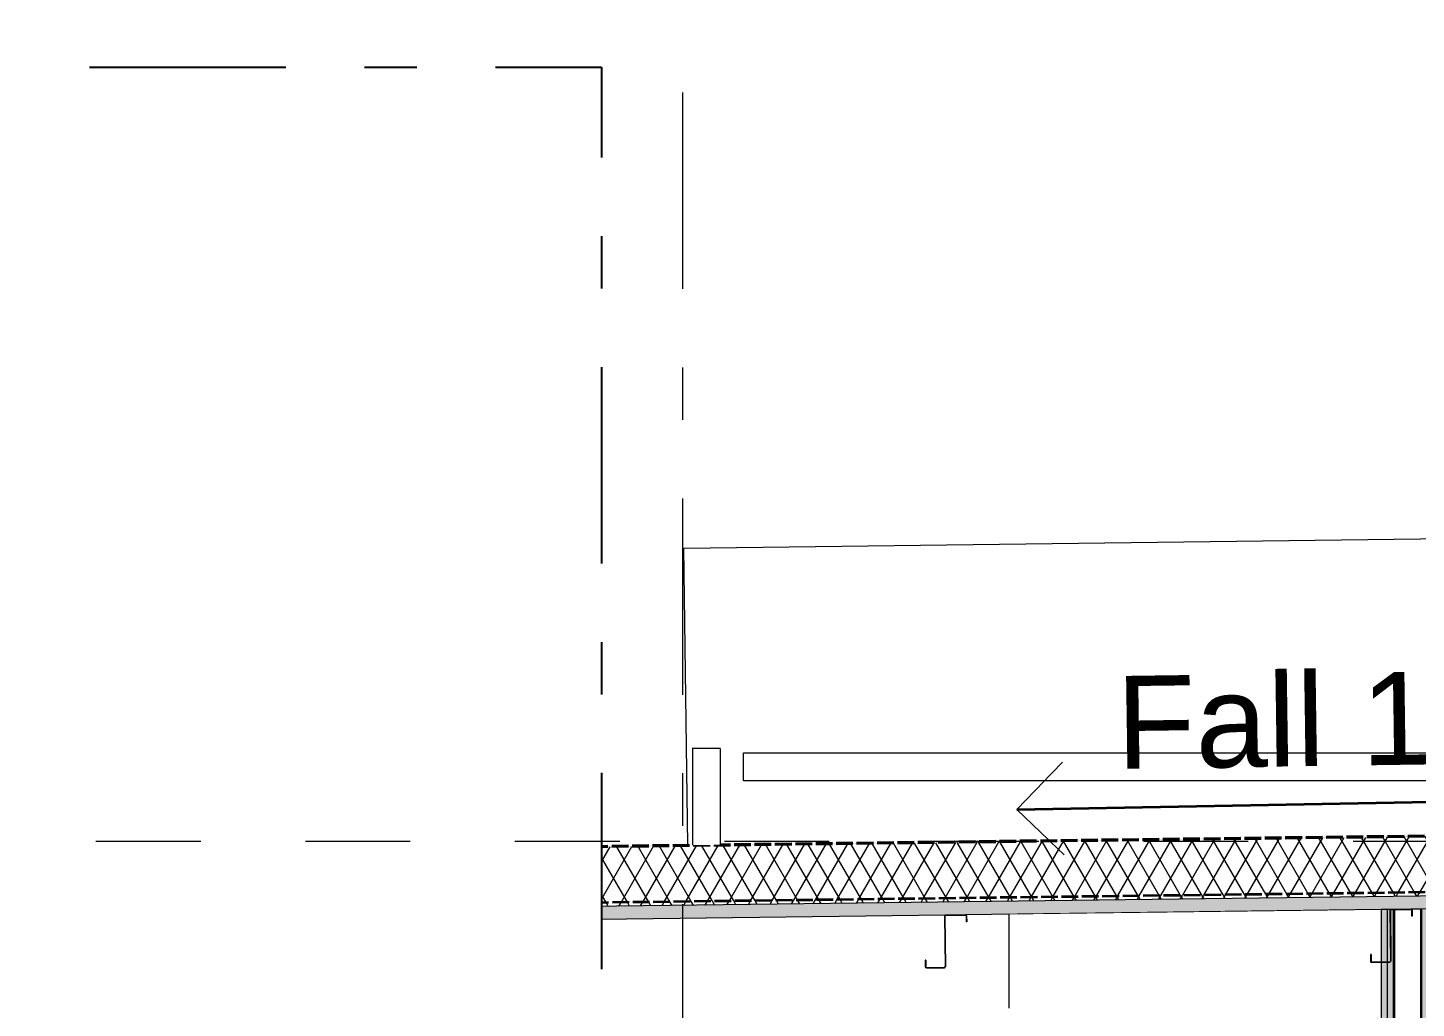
# Model space of a CAD drawing. Header units: millimetres. Extents: x -48147 to 1428745, y -495156 to 18123.
# Drawn here: x 1366710 to 1370450, y -474149 to -471507 of the extents above; entities that cross this region are included whole.
import ezdxf
from ezdxf.enums import TextEntityAlignment as Align

# ---------------------------------------------------------------- set-up
doc = ezdxf.new("R2010")
doc.units = ezdxf.units.MM
doc.header["$MEASUREMENT"] = 0
for name, pattern in [('Dashed', [2822.222233, 1411.111116, -1411.111116]), ('Double Dashed', [1093.611073, 529.166651, -211.666656, 141.111112, -211.666656]), ('Hidden Line', [55, 45, -10]), ('Wipeout_Contour', [1000, 0, -1000])]:
    doc.linetypes.add(name, pattern=pattern)
for name, color, linetype, lineweight in [('0_Pen_No__1', 7, 'Continuous', 13), ('0_Pen_No__7', 7, 'Continuous', 35), ('A-95-P_Drawing_Pen_No__194', 7, 'Continuous', 25), ('A-95-P_Text_1_50_GA_Pen_No__1', 7, 'Continuous', 13), ('New_A-20-M_Roof_Pen_No__193', 7, 'Continuous', 18), ('New_A-20-M_Roof_Pen_No__195', 7, 'Continuous', 35), ('New_A-20-M_Roof_Pen_No__4', 7, 'Continuous', 20), ('New_A-20-M_Roof_Pen_No__85', 8, 'Continuous', 20), ('New_A-20-M_Roof_Pen_No__92', 8, 'Continuous', 13), ('New_A-25-M_Wall_Ext_Pen_No__1', 7, 'Continuous', 13), ('New_A-25-M_Wall_Int_Pen_No__1', 7, 'Continuous', 13), ('New_A-25-M_Wall_Int_Pen_No__87', 8, 'Continuous', 20), ('S-280-M_COLUMN.IFC Import_Pen_No__88', 8, 'Continuous', 20), ('S-280-M_STRUCT_FRAME.IFC Import_Pen_No__1', 7, 'Continuous', 13), ('S-280-M_STRUCT_FRAME.IFC Import_Pen_No__160', 5, 'Continuous', 200), ('S-280-M_STRUCT_FRAME.IFC Import_Pen_No__90', 8, 'Continuous', 20)]:
    doc.layers.add(name, color=color, linetype=linetype, lineweight=lineweight)
for name, color, linetype, lineweight, true_color in [('0_Pen_No__105', 7, 'Continuous', 15, 0xa6a6a6), ('New_A-15-MG_Structural_Grid_Phase_2_Pen_No__222', 7, 'Continuous', 13, 0x65af33), ('New_A-20-M_Roof_Pen_No__147', 7, 'Continuous', 0, 0x606060), ('New_A-20-M_Roof_Pen_No__149', 7, 'Continuous', 0, 0x2a2a2a), ('New_A-20-M_Roof_Pen_No__162', 7, 'Continuous', 0, 0xe47200), ('New_A-20-M_Roof_Pen_No__63', 7, 'Continuous', 20, 0x606060), ('New_A-20-M_Roof_Pen_No__81', 7, 'Continuous', 20, 0x6a6a6a), ('New_A-25-M_Wall_Ext_Pen_No__107', 7, 'Continuous', 15, 0xa6a6a6), ('New_A-25-M_Wall_Int_Pen_No__107', 7, 'Continuous', 15, 0xa6a6a6)]:
    doc.layers.add(name, color=color, linetype=linetype, lineweight=lineweight, true_color=true_color)
for name, color, linetype in [('A-95-P_Drawing', 7, 'Continuous'), ('New_A-15-MG_Structural_Grid_Phase_2', 7, 'Continuous'), ('New_A-20-M_Roof', 7, 'Continuous'), ('New_A-25-M_Wall_Ext', 7, 'Continuous'), ('New_A-25-M_Wall_Int', 7, 'Continuous'), ('S-280-M_COLUMN.IFC Import', 7, 'Continuous'), ('S-280-M_STRUCT_FRAME.IFC Import', 7, 'Continuous')]:
    doc.layers.add(name, color=color, linetype=linetype)
doc.styles.add('GENERATED_STYLE_2', font='')
doc.styles.get('GENERATED_STYLE_2').set_extended_font_data('Swis721 BT')
pattern_1 = [(60, (1341556.51, -489898.95), (-43.30127, 25), []), (120, (1341556.51, -489898.95), (43.30127, 25), [])]

# ---------------------------------------------------------------- blocks, each defined once
blk = doc.blocks.new('Section Elem_29_2', base_point=(1341556.5, -489899))
at = {"color": 254, "linetype": 'Wipeout_Contour', "lineweight": 0, "ltscale": 20298232.91475877}
blk.add_wipeout([(1369353.4, -474149), (1370355.6, -474149), (1370355.6, -474025.1), (1370330.5, -474025.4), (1370328.3, -474024.5), (1370327.3, -474022.3), (1370327.1, -474004.5), (1370328.7, -474004.4), (1370328.9, -474022.2), (1370329.4, -474023.4), (1370330.5, -474023.8), (1370355.6, -474023.5), (1370355.6, -473883.1), (1369353.4, -473895.7)], dxfattribs=at).dxf.layer = 'New_A-25-M_Wall_Int'
at = {"color": 254, "linetype": 'Wipeout_Contour', "lineweight": 0, "ltscale": 14470224.51846993}
blk.add_wipeout([(1367170.9, -474063.5), (1367199.4, -474063.2), (1367200.5, -474062.7), (1367200.9, -474061.5), (1367199.2, -473926), (1367200.2, -473923.7), (1367202.4, -473922.7), (1367195.2, -473922.8), (1367195.2, -473924.8), (1367170.9, -473925.1)], dxfattribs=at).dxf.layer = 'New_A-25-M_Wall_Int'
at = {"color": 254, "linetype": 'Wipeout_Contour', "lineweight": 0, "ltscale": 26047982.87083413}
blk.add_wipeout([(1367170.9, -474149), (1367760.4, -474149), (1367760.4, -473915.7), (1367256, -473922), (1367258.3, -473922.9), (1367259.2, -473925.2), (1367259.4, -473941), (1367257.8, -473941), (1367257.6, -473925.2), (1367257.2, -473924.1), (1367256, -473923.6), (1367202.4, -473924.3), (1367201.3, -473924.8), (1367200.8, -473925.9), (1367202.5, -474061.5), (1367201.6, -474063.8), (1367199.4, -474064.8), (1367170.9, -474065.1)], dxfattribs=at).dxf.layer = 'New_A-25-M_Wall_Int'
blk = doc.blocks.new('Section Elem_41_2', base_point=(1341556.5, -489899))
at = {"layer": 'New_A-25-M_Wall_Int_Pen_No__107', "linetype": 'Continuous'}
for points in [[(1370355.6, -473883.1), (1370355.6, -474749), (1370372, -474749), (1370372, -473882.9)], [(1370372, -474774), (1370355.6, -474774), (1370355.6, -477749), (1370372, -477749)]]:
    blk.add_hatch(color=256, dxfattribs=at).paths.add_polyline_path(points)
at = {"layer": 'New_A-25-M_Wall_Int_Pen_No__107', "linetype": 'Continuous', "lineweight": 0, "true_color": 0x535353}
blk.add_hatch(color=251, dxfattribs=at).paths.add_polyline_path([(1370461.4, -477749), (1370464.7, -477749), (1370464.7, -473881.7), (1370461.4, -473881.8)])
at = {"layer": 'New_A-25-M_Wall_Int_Pen_No__1', "linetype": 'Continuous'}
for p, q in [((1370355.6, -473883.1), (1370355.6, -474749)), ((1370372, -473882.9), (1370372, -474749)), ((1370355.6, -474774), (1370355.6, -477749)), ((1370372, -474774), (1370372, -477749))]:
    blk.add_line(p, q, dxfattribs=at)
at = {"color": 254, "linetype": 'Wipeout_Contour', "lineweight": 0, "ltscale": 47879649.67963446}
blk.add_wipeout([(1371536, -473868.3), (1370497.4, -473881.3), (1370497.4, -474749), (1371536, -474749), (1371536, -474453.4), (1371286.7, -474453.4), (1371286.7, -474442.7), (1371308.1, -474442.7), (1371310.9, -474440), (1371312, -474433.8), (1371312, -474288.7), (1370915.6, -474288.7), (1370907, -474285.2), (1370899.2, -474275.3), (1370893.1, -474259.9), (1370889.1, -474240.4), (1370887.7, -474218.8), (1370889.1, -474197.2), (1370893.1, -474177.7), (1370899.2, -474162.3), (1370907, -474152.4), (1370915.6, -474149), (1371536, -474149), (1371536, -474010.3), (1371530.4, -474010.3), (1371528.2, -474009.4), (1371527.2, -474007.2), (1371527, -473989.4), (1371528.6, -473989.4), (1371528.8, -474007.2), (1371529.3, -474008.3), (1371530.4, -474008.7), (1371536, -474008.7)], dxfattribs=at).dxf.layer = 'New_A-25-M_Wall_Int'
at = {"color": 254, "linetype": 'Wipeout_Contour', "lineweight": 0, "ltscale": 5805533.567219711}
blk.add_wipeout([(1370497.4, -477749), (1371536, -477749), (1371536, -474774), (1370497.4, -474774)], dxfattribs=at).dxf.layer = 'New_A-25-M_Wall_Int'
at = {"layer": 'New_A-25-M_Wall_Int_Pen_No__107', "linetype": 'Continuous'}
for points in [[(1370464.7, -477749), (1370481, -477749), (1370481, -474774), (1370481, -474749), (1370481, -473881.5), (1370464.7, -473881.7)], [(1370481, -474749), (1370497.4, -474749), (1370497.4, -473881.3), (1370481, -473881.5)], [(1370481, -477749), (1370497.4, -477749), (1370497.4, -474774), (1370481, -474774)]]:
    blk.add_hatch(color=256, dxfattribs=at).paths.add_polyline_path(points)
at = {"layer": 'New_A-25-M_Wall_Int_Pen_No__1', "linetype": 'Continuous'}
for p, q in [((1370481, -473881.5), (1370481, -474749)), ((1370497.4, -473881.3), (1370497.4, -474749)), ((1370481, -474774), (1370481, -477749)), ((1370497.4, -474774), (1370497.4, -477749))]:
    blk.add_line(p, q, dxfattribs=at)
at = {"layer": 'New_A-25-M_Wall_Int_Pen_No__87', "linetype": 'Continuous'}
for p, q in [((1371536, -474008.7), (1371536, -473868.3)), ((1371536, -474149), (1371536, -474010.3)), ((1371536, -474749), (1371536, -474453.4)), ((1371536, -477749), (1371536, -474774))]:
    blk.add_line(p, q, dxfattribs=at)
at = {"color": 254, "linetype": 'Wipeout_Contour', "lineweight": 0, "ltscale": 5802720.142607223}
blk.add_wipeout([(1370391.6, -477749), (1370461.4, -477749), (1370461.4, -473881.8), (1370391.6, -473882.6)], dxfattribs=at).dxf.layer = 'New_A-25-M_Wall_Int'
at = {"layer": 'New_A-25-M_Wall_Int_Pen_No__107', "linetype": 'Continuous'}
blk.add_hatch(color=256, dxfattribs=at).paths.add_polyline_path([(1370372, -474749), (1370372, -474774), (1370372, -477749), (1370388.3, -477749), (1370388.3, -473882.7), (1370372, -473882.9)])
at = {"layer": 'New_A-25-M_Wall_Int_Pen_No__107', "linetype": 'Continuous', "lineweight": 0, "true_color": 0x535353}
blk.add_hatch(color=251, dxfattribs=at).paths.add_polyline_path([(1370388.3, -477749), (1370391.6, -477749), (1370391.6, -473882.6), (1370388.3, -473882.7)])
at = {"layer": 'New_A-25-M_Wall_Int_Pen_No__1', "linetype": 'Continuous'}
for p, q in [((1370388.3, -473882.7), (1370388.3, -477749)), ((1370391.6, -473882.6), (1370391.6, -477749)), ((1370461.4, -473881.8), (1370461.4, -477749)), ((1370464.7, -473881.7), (1370464.7, -477749))]:
    blk.add_line(p, q, dxfattribs=at)
blk = doc.blocks.new('Section Elem_65_2', base_point=(1341556.5, -489899))
at = {"color": 254, "linetype": 'Wipeout_Contour', "lineweight": 0, "ltscale": 24598714.75297723}
blk.add_wipeout([(1366998.4, -473923.5), (1366998.4, -474149), (1367170.9, -474149), (1367170.9, -474065.1), (1367150.8, -474065.4), (1367148.5, -474064.5), (1367147.6, -474062.2), (1367147.3, -474044.4), (1367148.9, -474044.4), (1367149.2, -474062.2), (1367149.6, -474063.3), (1367150.8, -474063.8), (1367170.9, -474063.5), (1367170.9, -473925.1), (1367136.4, -473925.5), (1367136.4, -473923.5), (1367138.5, -473923.5)], dxfattribs=at).dxf.layer = 'New_A-25-M_Wall_Int'
at = {"color": 254, "linetype": 'Wipeout_Contour', "lineweight": 0, "ltscale": 8682736.144147893}
blk.add_wipeout([(1367032, -474659.5), (1367041.3, -474668.4), (1367063.8, -474672.2), (1367170.9, -474672.2), (1367170.9, -474453.4), (1367032, -474453.4)], dxfattribs=at).dxf.layer = 'New_A-25-M_Wall_Int'
at = {"color": 254, "linetype": 'Wipeout_Contour', "lineweight": 0, "ltscale": 5788651.754803092}
blk.add_wipeout([(1366998.4, -474693.5), (1366998.4, -474749), (1367170.9, -474749), (1367170.9, -474693.5)], dxfattribs=at).dxf.layer = 'New_A-25-M_Wall_Int'
at = {"color": 254, "linetype": 'Wipeout_Contour', "lineweight": 0, "ltscale": 5790678.433675976}
blk.add_wipeout([(1366998.4, -477749), (1367170.9, -477749), (1367170.9, -474774), (1366998.4, -474774)], dxfattribs=at).dxf.layer = 'New_A-25-M_Wall_Int'
at = {"layer": 'New_A-25-M_Wall_Int_Pen_No__87', "linetype": 'Continuous'}
for p, q in [((1367170.9, -473925.1), (1367170.9, -474063.5)), ((1367170.9, -474065.1), (1367170.9, -474149)), ((1367170.9, -474453.4), (1367170.9, -474672.2)), ((1367170.9, -474693.5), (1367170.9, -474749)), ((1367170.9, -474774), (1367170.9, -477749))]:
    blk.add_line(p, q, dxfattribs=at)
at = {"color": 254, "linetype": 'Wipeout_Contour', "lineweight": 0, "ltscale": 4340795.557662882}
blk.add_wipeout([(1367138.5, -473726.5), (1367138.5, -473923.5), (1367141, -473923.5)], dxfattribs=at).dxf.layer = 'New_A-25-M_Wall_Int'
blk = doc.blocks.new('Section Elem_66_2', base_point=(1341556.5, -489899))
at = {"layer": 'New_A-25-M_Wall_Int_Pen_No__107', "linetype": 'Continuous'}
for points in [[(1367760.4, -473915.7), (1367760.4, -474749), (1367776.7, -474749), (1367776.7, -473915.5)], [(1367885.8, -474749), (1367902.1, -474749), (1367902.1, -473913.9), (1367885.8, -473914.1)], [(1367776.7, -474774), (1367760.4, -474774), (1367760.4, -477749), (1367776.7, -477749)]]:
    blk.add_hatch(color=256, dxfattribs=at).paths.add_polyline_path(points)
at = {"layer": 'New_A-25-M_Wall_Int_Pen_No__107', "linetype": 'Continuous', "lineweight": 0, "true_color": 0x535353}
blk.add_hatch(color=251, dxfattribs=at).paths.add_polyline_path([(1367866.1, -477749), (1367869.4, -477749), (1367869.4, -473914.3), (1367866.1, -473914.4)])
at = {"layer": 'New_A-25-M_Wall_Int_Pen_No__1', "linetype": 'Continuous'}
for p, q in [((1367760.4, -473915.7), (1367760.4, -474749)), ((1367776.7, -473915.5), (1367776.7, -474749)), ((1367885.8, -473914.1), (1367885.8, -474749)), ((1367902.1, -473913.9), (1367902.1, -474749)), ((1367760.4, -474774), (1367760.4, -477749)), ((1367776.7, -474774), (1367776.7, -477749))]:
    blk.add_line(p, q, dxfattribs=at)
at = {"layer": 'New_A-25-M_Wall_Int_Pen_No__87', "linetype": 'Continuous'}
for p, q in [((1369353.4, -474149), (1369353.4, -473895.7)), ((1369353.4, -474749), (1369353.4, -474453.4))]:
    blk.add_line(p, q, dxfattribs=at)
at = {"color": 254, "linetype": 'Wipeout_Contour', "lineweight": 0, "ltscale": 5796507.928643919}
blk.add_wipeout([(1367902.1, -477749), (1369353.4, -477749), (1369353.4, -474774), (1367902.1, -474774)], dxfattribs=at).dxf.layer = 'New_A-25-M_Wall_Int'
at = {"layer": 'New_A-25-M_Wall_Int_Pen_No__107', "linetype": 'Continuous'}
for points in [[(1367869.4, -477749), (1367885.8, -477749), (1367885.8, -474774), (1367885.8, -474749), (1367885.8, -473914.1), (1367869.4, -473914.3)], [(1367885.8, -477749), (1367902.1, -477749), (1367902.1, -474774), (1367885.8, -474774)]]:
    blk.add_hatch(color=256, dxfattribs=at).paths.add_polyline_path(points)
at = {"layer": 'New_A-25-M_Wall_Int_Pen_No__1', "linetype": 'Continuous'}
for p, q in [((1367885.8, -474774), (1367885.8, -477749)), ((1367902.1, -474774), (1367902.1, -477749))]:
    blk.add_line(p, q, dxfattribs=at)
at = {"layer": 'New_A-25-M_Wall_Int_Pen_No__87', "linetype": 'Continuous'}
blk.add_line((1369353.4, -477749), (1369353.4, -474774), dxfattribs=at)
at = {"color": 254, "linetype": 'Wipeout_Contour', "lineweight": 0, "ltscale": 5792935.77781093}
blk.add_wipeout([(1367796.3, -477749), (1367866.1, -477749), (1367866.1, -473914.4), (1367796.3, -473915.2)], dxfattribs=at).dxf.layer = 'New_A-25-M_Wall_Int'
at = {"layer": 'New_A-25-M_Wall_Int_Pen_No__107', "linetype": 'Continuous'}
blk.add_hatch(color=256, dxfattribs=at).paths.add_polyline_path([(1367776.7, -474749), (1367776.7, -474774), (1367776.7, -477749), (1367793.1, -477749), (1367793.1, -473915.3), (1367776.7, -473915.5)])
at = {"layer": 'New_A-25-M_Wall_Int_Pen_No__107', "linetype": 'Continuous', "lineweight": 0, "true_color": 0x535353}
blk.add_hatch(color=251, dxfattribs=at).paths.add_polyline_path([(1367793.1, -477749), (1367796.3, -477749), (1367796.3, -473915.2), (1367793.1, -473915.3)])
at = {"layer": 'New_A-25-M_Wall_Int_Pen_No__1', "linetype": 'Continuous'}
for p, q in [((1367793.1, -473915.3), (1367793.1, -477749)), ((1367796.3, -473915.2), (1367796.3, -477749)), ((1367866.1, -473914.4), (1367866.1, -477749)), ((1367869.4, -473914.3), (1367869.4, -477749))]:
    blk.add_line(p, q, dxfattribs=at)
blk = doc.blocks.new('Section Elem_83_2', base_point=(1341556.5, -489899))
at = {"color": 254, "linetype": 'Wipeout_Contour', "lineweight": 0, "ltscale": 5787995.213882172}
blk.add_wipeout([(1366592.1, -477749), (1366953.2, -477749), (1366953.2, -472476), (1366592.1, -472476)], dxfattribs=at).dxf.layer = 'New_A-25-M_Wall_Ext'
at = {"layer": 'New_A-25-M_Wall_Ext_Pen_No__107', "linetype": 'Continuous', "lineweight": 0, "true_color": 0x535353}
blk.add_hatch(color=251, dxfattribs=at).paths.add_polyline_path([(1366953.2, -477749), (1366960.7, -477749), (1366960.7, -472476), (1366953.2, -472476)])
at = {"color": 254, "linetype": 'Wipeout_Contour', "lineweight": 0, "ltscale": 5788776.910106101}
blk.add_wipeout([(1366960.7, -477749), (1366998.4, -477749), (1366998.4, -472476), (1366960.7, -472476)], dxfattribs=at).dxf.layer = 'New_A-25-M_Wall_Ext'
at = {"layer": 'New_A-25-M_Wall_Ext_Pen_No__107', "linetype": 'Continuous'}
h = blk.add_hatch(dxfattribs=at)
h.set_pattern_fill('Plaster_0002', color=256, style=0, pattern_type=2)
h.set_pattern_definition([(270, (1341556.51, -489898.95), (173.2051, 0), [0, -100]), (270, (1341643.12, -489948.95), (173.2051, 0), [0, -100])])
h.paths.add_polyline_path([(1366960.7, -477749), (1366998.4, -477749), (1366998.4, -472476), (1366960.7, -472476)])
at = {"layer": 'New_A-25-M_Wall_Ext_Pen_No__1', "linetype": 'Continuous'}
for p, q in [((1366953.2, -472476), (1366953.2, -477749)), ((1366960.7, -472476), (1366960.7, -477749)), ((1366998.4, -472476), (1366998.4, -477749))]:
    blk.add_line(p, q, dxfattribs=at)
at = {"layer": 'New_A-25-M_Wall_Ext_Pen_No__1', "linetype": 'Continuous', "flags": 128}
blk.add_lwpolyline([(1366998.4, -472476), (1366960.7, -472476), (1366953.2, -472476), (1366592.1, -472476), (1366584.6, -472476), (1366539.4, -472476), (1366288.6, -472476), (1366226, -472476), (1366158.2, -472476)], dxfattribs=at)
blk = doc.blocks.new('*X317', base_point=(1341556.5, -489899))
at = {"layer": 'New_A-20-M_Roof_Pen_No__162', "linetype": 'Continuous'}
for points in [[(1369007.3, -473703), (1368857.3, -473704.9), (1368857.3, -473706.9), (1369007.3, -473705)], [(1369307.3, -473699.2), (1369157.3, -473701.1), (1369157.3, -473703.1), (1369307.3, -473701.2)], [(1369457.3, -473698.3), (1369545.2, -473698.3), (1369607.3, -473697.5), (1369607.3, -473695.5), (1369457.3, -473697.4)], [(1369545.2, -473698.3), (1369457.3, -473698.3), (1369457.3, -473699.4)], [(1369907.3, -473691.7), (1369757.3, -473693.6), (1369757.3, -473695.6), (1369907.3, -473693.7)], [(1370207.3, -473687.9), (1370057.3, -473689.8), (1370057.3, -473691.8), (1370207.3, -473689.9)], [(1370507.3, -473684.2), (1370357.3, -473686), (1370357.3, -473688), (1370507.3, -473686.2)], [(1367138.5, -473726.5), (1367138.5, -473728.5), (1367207.3, -473727.6), (1367207.3, -473725.6)], [(1367507.3, -473721.9), (1367357.3, -473723.7), (1367357.3, -473725.7), (1367507.3, -473723.9)], [(1367807.3, -473718.1), (1367657.3, -473720), (1367657.3, -473722), (1367807.3, -473720.1)], [(1368107.3, -473714.3), (1367957.3, -473716.2), (1367957.3, -473718.2), (1368107.3, -473716.3)], [(1368407.3, -473710.6), (1368257.3, -473712.4), (1368257.3, -473714.4), (1368407.3, -473712.6)], [(1368707.3, -473706.8), (1368557.3, -473708.7), (1368557.3, -473710.7), (1368707.3, -473708.8)]]:
    blk.add_hatch(color=256, dxfattribs=at).paths.add_polyline_path(points)
blk = doc.blocks.new('Section Elem_290_2', base_point=(1341556.5, -489899))
at = {"layer": 'New_A-20-M_Roof_Pen_No__4', "linetype": 'Continuous'}
for p, q in [((1367195.2, -473922.8), (1367141, -473923.5)), ((1367760.4, -473915.7), (1367195.2, -473922.8)), ((1367982.3, -473912.9), (1367902.1, -473913.9)), ((1368035.9, -473912.2), (1367982.3, -473912.9))]:
    blk.add_line(p, q, dxfattribs=at)
at = {"layer": 'New_A-20-M_Roof_Pen_No__4', "linetype": 'Continuous', "flags": 128}
blk.add_lwpolyline([(1367902.1, -473913.9), (1367885.8, -473914.1), (1367869.4, -473914.3), (1367866.1, -473914.4), (1367796.3, -473915.2), (1367793.1, -473915.3), (1367776.7, -473915.5), (1367760.4, -473915.7)], dxfattribs=at)
at = {"color": 254, "linetype": 'Wipeout_Contour', "lineweight": 0, "ltscale": 5796104.082473213}
blk.add_wipeout([(1371682.5, -473671.4), (1371682.5, -473669.4), (1367138.5, -473726.5), (1367138.5, -473728.5)], dxfattribs=at).dxf.layer = 'New_A-20-M_Roof'
at = {"layer": 'New_A-20-M_Roof'}
blk.add_blockref('*X317', (1341556.5, -489899), dxfattribs=at)
at = {"color": 254, "linetype": 'Wipeout_Contour', "lineweight": 0, "ltscale": 5796207.079854338}
blk.add_wipeout([(1371684.4, -473821.4), (1371682.5, -473671.4), (1367138.5, -473728.5), (1367140.4, -473878.5)], dxfattribs=at).dxf.layer = 'New_A-20-M_Roof'
at = {"layer": 'New_A-20-M_Roof_Pen_No__85', "linetype": 'Continuous'}
h = blk.add_hatch(dxfattribs=at)
h.set_pattern_fill('Batt_Insulation_0002', color=256, style=0, pattern_type=2)
h.set_pattern_definition(pattern_1)
h.paths.add_polyline_path([(1371684.4, -473821.4), (1371682.5, -473671.4), (1367138.5, -473728.5), (1367140.4, -473878.5)])
at = {"layer": 'New_A-20-M_Roof_Pen_No__195', "linetype": 'Hidden Line'}
for p, q in [((1371682.5, -473669.4), (1367138.5, -473726.5)), ((1371682.5, -473671.4), (1367138.5, -473728.5))]:
    blk.add_line(p, q, dxfattribs=at)
at = {"color": 254, "linetype": 'Wipeout_Contour', "lineweight": 0, "ltscale": 5796315.497998219}
blk.add_wipeout([(1371684.5, -473831.4), (1371684.4, -473821.4), (1367140.4, -473878.5), (1367140.5, -473888.5)], dxfattribs=at).dxf.layer = 'New_A-20-M_Roof'
at = {"layer": 'New_A-20-M_Roof_Pen_No__81', "linetype": 'Continuous', "lineweight": 0, "true_color": 0x353535}
blk.add_hatch(color=250, dxfattribs=at).paths.add_polyline_path([(1367141, -473923.5), (1371685, -473866.4), (1371684.5, -473831.4), (1367140.5, -473888.5)])
at = {"layer": 'New_A-20-M_Roof_Pen_No__85', "linetype": 'Continuous'}
h = blk.add_hatch(dxfattribs=at)
h.set_pattern_fill('Batt_Insulation_0002', color=256, style=0, pattern_type=2)
h.set_pattern_definition(pattern_1)
h.paths.add_polyline_path([(1371684.5, -473831.4), (1371684.4, -473821.4), (1367140.4, -473878.5), (1367140.5, -473888.5)])
at = {"layer": 'New_A-20-M_Roof_Pen_No__147', "linetype": 'Continuous'}
blk.add_line((1367140.5, -473888.5), (1367141, -473923.5), dxfattribs=at)
at = {"layer": 'New_A-20-M_Roof_Pen_No__149', "linetype": 'Continuous'}
blk.add_line((1371684.5, -473831.4), (1367140.5, -473888.5), dxfattribs=at)
at = {"layer": 'New_A-20-M_Roof_Pen_No__193', "linetype": 'Continuous', "flags": 128}
blk.add_lwpolyline([(1367138.5, -473726.5), (1367138.5, -473728.5), (1367140.4, -473878.5), (1367140.5, -473888.5)], dxfattribs=at)
at = {"layer": 'New_A-20-M_Roof_Pen_No__195', "linetype": 'Hidden Line'}
blk.add_line((1371684.4, -473821.4), (1367140.4, -473878.5), dxfattribs=at)
at = {"layer": 'New_A-20-M_Roof_Pen_No__4', "linetype": 'Continuous'}
for p, q in [((1370355.6, -473883.1), (1369235.8, -473897.2)), ((1369182.2, -473897.8), (1368035.9, -473912.2)), ((1369235.8, -473897.2), (1369182.2, -473897.8))]:
    blk.add_line(p, q, dxfattribs=at)
at = {"layer": 'New_A-20-M_Roof_Pen_No__4', "linetype": 'Continuous', "flags": 128}
blk.add_lwpolyline([(1370497.4, -473881.3), (1370481, -473881.5), (1370464.7, -473881.7), (1370461.4, -473881.8), (1370435.7, -473882.1), (1370391.6, -473882.6), (1370388.3, -473882.7), (1370382.2, -473882.8), (1370372, -473882.9), (1370355.6, -473883.1)], dxfattribs=at)
blk = doc.blocks.new('*X321', base_point=(1341556.5, -489899))
at = {"layer": 'New_A-20-M_Roof_Pen_No__162', "linetype": 'Continuous'}
blk.add_hatch(color=256, dxfattribs=at).paths.add_polyline_path([(1367138.5, -473726.5), (1367057.3, -473726.5), (1367057.3, -473728.5), (1367138.5, -473728.5)])
blk = doc.blocks.new('Section Elem_292_2', base_point=(1341556.5, -489899))
at = {"color": 254, "linetype": 'Wipeout_Contour', "lineweight": 0, "ltscale": 5787194.022562276}
blk.add_wipeout([(1366998.4, -473888.5), (1367032.7, -473888.5), (1367032.7, -473728.5), (1366998.4, -473728.5)], dxfattribs=at).dxf.layer = 'New_A-20-M_Roof'
at = {"color": 254, "linetype": 'Wipeout_Contour', "lineweight": 0, "ltscale": 5787087.916778451}
blk.add_wipeout([(1366998.4, -473728.5), (1367032.7, -473728.5), (1367032.7, -473726.5), (1366998.4, -473726.5)], dxfattribs=at).dxf.layer = 'New_A-20-M_Roof'
at = {"color": 254, "linetype": 'Wipeout_Contour', "lineweight": 0, "ltscale": 5787321.746937534}
blk.add_wipeout([(1366998.4, -473923.5), (1367032.7, -473923.5), (1367032.7, -473888.5), (1366998.4, -473888.5)], dxfattribs=at).dxf.layer = 'New_A-20-M_Roof'
at = {"layer": 'New_A-20-M_Roof_Pen_No__4', "linetype": 'Continuous'}
blk.add_line((1367138.5, -473923.5), (1367032.7, -473923.5), dxfattribs=at)
at = {"layer": 'New_A-20-M_Roof_Pen_No__92', "linetype": 'Continuous'}
blk.add_line((1366998.4, -473923.5), (1367032.7, -473923.5), dxfattribs=at)
at = {"color": 254, "linetype": 'Wipeout_Contour', "lineweight": 0, "ltscale": 5787352.740312891}
blk.add_wipeout([(1367138.5, -473728.5), (1367138.5, -473726.5), (1367032.7, -473726.5), (1367032.7, -473728.5)], dxfattribs=at).dxf.layer = 'New_A-20-M_Roof'
at = {"layer": 'New_A-20-M_Roof'}
blk.add_blockref('*X321', (1341556.5, -489899), dxfattribs=at)
at = {"color": 254, "linetype": 'Wipeout_Contour', "lineweight": 0, "ltscale": 5787452.29088187}
blk.add_wipeout([(1367138.5, -473728.5), (1367032.7, -473728.5), (1367032.7, -473878.5), (1367138.5, -473878.5)], dxfattribs=at).dxf.layer = 'New_A-20-M_Roof'
at = {"layer": 'New_A-20-M_Roof_Pen_No__85', "linetype": 'Continuous'}
h = blk.add_hatch(dxfattribs=at)
h.set_pattern_fill('Batt_Insulation_0002', color=256, style=0, pattern_type=2)
h.set_pattern_definition(pattern_1)
h.paths.add_polyline_path([(1367138.5, -473728.5), (1367032.7, -473728.5), (1367032.7, -473878.5), (1367138.5, -473878.5)])
at = {"layer": 'New_A-20-M_Roof_Pen_No__195', "linetype": 'Hidden Line'}
for p, q in [((1367138.5, -473726.5), (1367032.7, -473726.5)), ((1367138.5, -473728.5), (1367032.7, -473728.5))]:
    blk.add_line(p, q, dxfattribs=at)
at = {"layer": 'New_A-20-M_Roof_Pen_No__92', "linetype": 'Continuous'}
for p, q in [((1367032.7, -473726.5), (1366998.4, -473726.5)), ((1366998.4, -473728.5), (1367032.7, -473728.5))]:
    blk.add_line(p, q, dxfattribs=at)
at = {"color": 254, "linetype": 'Wipeout_Contour', "lineweight": 0, "ltscale": 5787557.082075924}
blk.add_wipeout([(1367032.7, -473878.5), (1367032.7, -473888.5), (1367138.5, -473888.5), (1367138.5, -473878.5)], dxfattribs=at).dxf.layer = 'New_A-20-M_Roof'
at = {"layer": 'New_A-20-M_Roof_Pen_No__81', "linetype": 'Continuous', "lineweight": 0, "true_color": 0x353535}
blk.add_hatch(color=250, dxfattribs=at).paths.add_polyline_path([(1367032.7, -473888.5), (1367032.7, -473923.5), (1367138.5, -473923.5), (1367138.5, -473888.5)])
at = {"layer": 'New_A-20-M_Roof_Pen_No__85', "linetype": 'Continuous'}
h = blk.add_hatch(dxfattribs=at)
h.set_pattern_fill('Batt_Insulation_0002', color=256, style=0, pattern_type=2)
h.set_pattern_definition(pattern_1)
h.paths.add_polyline_path([(1367032.7, -473878.5), (1367032.7, -473888.5), (1367138.5, -473888.5), (1367138.5, -473878.5)])
at = {"layer": 'New_A-20-M_Roof_Pen_No__147', "linetype": 'Continuous'}
for p, q in [((1367032.7, -473888.5), (1367032.7, -473923.5)), ((1367138.5, -473888.5), (1367138.5, -473923.5))]:
    blk.add_line(p, q, dxfattribs=at)
at = {"layer": 'New_A-20-M_Roof_Pen_No__149', "linetype": 'Continuous'}
blk.add_line((1367138.5, -473888.5), (1367032.7, -473888.5), dxfattribs=at)
at = {"layer": 'New_A-20-M_Roof_Pen_No__193', "linetype": 'Continuous', "flags": 128}
for points in [[(1367032.7, -473726.5), (1367032.7, -473728.5), (1367032.7, -473878.5), (1367032.7, -473888.5)], [(1367138.5, -473726.5), (1367138.5, -473728.5), (1367138.5, -473878.5), (1367138.5, -473888.5)]]:
    blk.add_lwpolyline(points, dxfattribs=at)
at = {"layer": 'New_A-20-M_Roof_Pen_No__195', "linetype": 'Hidden Line'}
blk.add_line((1367138.5, -473878.5), (1367032.7, -473878.5), dxfattribs=at)
at = {"layer": 'New_A-20-M_Roof_Pen_No__92', "linetype": 'Continuous'}
blk.add_line((1366998.4, -473888.5), (1367032.7, -473888.5), dxfattribs=at)
blk = doc.blocks.new('Section Elem_293_2', base_point=(1341556.5, -489899))
at = {"layer": 'New_A-20-M_Roof_Pen_No__63', "linetype": 'Continuous'}
for p, q in [((1368477.6, -472909.6), (1371277.4, -472874.4)), ((1371287.5, -473674.4), (1371277.4, -472874.4)), ((1368487.7, -473709.5), (1368477.6, -472909.6))]:
    blk.add_line(p, q, dxfattribs=at)
blk = doc.blocks.new('Section Elem_445_2', base_point=(1341556.5, -489899))
at = {"layer": 'S-280-M_STRUCT_FRAME.IFC Import_Pen_No__160', "linetype": 'Continuous', "lineweight": 0, "true_color": 0x00007f}
blk.add_hatch(color=176, dxfattribs=at).paths.add_polyline_path([(1367195.2, -473922.8), (1367136.4, -473923.5), (1367136.4, -473925.5), (1367195.2, -473924.8)])
at = {"layer": 'S-280-M_STRUCT_FRAME.IFC Import_Pen_No__1', "linetype": 'Continuous'}
for p, q in [((1367136.4, -473923.5), (1367136.4, -473925.5)), ((1367141, -473923.5), (1367136.4, -473923.5)), ((1367195.2, -473924.8), (1367136.4, -473925.5)), ((1367195.2, -473922.8), (1367195.2, -473924.8))]:
    blk.add_line(p, q, dxfattribs=at)
blk = doc.blocks.new('Section Elem_458_2', base_point=(1341556.5, -489899))
at = {"layer": 'S-280-M_STRUCT_FRAME.IFC Import_Pen_No__160', "linetype": 'Continuous', "lineweight": 0, "true_color": 0x00007f}
blk.add_hatch(color=176, dxfattribs=at).paths.add_polyline_path([(1366584.8, -472551), (1366584.8, -472626), (1366609.9, -472626), (1366609.9, -472568.5), (1366618.7, -472560), (1366640, -472556.5), (1366905.8, -472556.5), (1366927.1, -472560), (1366935.9, -472568.5), (1366935.9, -472626), (1366961, -472626), (1366961, -472551)])
at = {"layer": 'S-280-M_STRUCT_FRAME.IFC Import_Pen_No__1', "linetype": 'Continuous'}
for p, q in [((1366584.8, -472551), (1366584.8, -472626)), ((1366961, -472551), (1366584.8, -472551)), ((1366618.7, -472560), (1366609.9, -472568.5)), ((1366609.9, -472568.5), (1366609.9, -472626)), ((1366927.1, -472560), (1366935.9, -472568.5)), ((1366935.9, -472568.5), (1366935.9, -472626)), ((1366961, -472551), (1366961, -472626)), ((1366609.9, -472626), (1366584.8, -472626)), ((1366961, -472626), (1366935.9, -472626))]:
    blk.add_line(p, q, dxfattribs=at)
at = {"layer": 'S-280-M_STRUCT_FRAME.IFC Import_Pen_No__1', "linetype": 'Continuous', "flags": 128}
blk.add_lwpolyline([(1366927.1, -472560), (1366905.8, -472556.5), (1366640, -472556.5), (1366618.7, -472560)], dxfattribs=at)
blk = doc.blocks.new('Section Elem_474_2', base_point=(1341556.5, -489899))
at = {"layer": 'S-280-M_STRUCT_FRAME.IFC Import_Pen_No__160', "linetype": 'Continuous', "lineweight": 0, "true_color": 0x00007f}
blk.add_hatch(color=176, dxfattribs=at).paths.add_polyline_path([(1370330.5, -474025.4), (1370379.1, -474024.8), (1370381.4, -474023.8), (1370382.3, -474021.6), (1370380.6, -473886), (1370381, -473884.8), (1370382.2, -473884.3), (1370435.8, -473883.7), (1370436.9, -473884.1), (1370437.4, -473885.3), (1370437.6, -473901.1), (1370439.2, -473901), (1370439, -473885.2), (1370438, -473883), (1370435.7, -473882.1), (1370382.2, -473882.8), (1370379.9, -473883.7), (1370379, -473886), (1370380.7, -474021.6), (1370380.2, -474022.7), (1370379.1, -474023.2), (1370330.5, -474023.8), (1370329.4, -474023.4), (1370328.9, -474022.2), (1370328.7, -474004.4), (1370327.1, -474004.5), (1370327.3, -474022.3), (1370328.3, -474024.5)])
at = {"layer": 'S-280-M_STRUCT_FRAME.IFC Import_Pen_No__1', "linetype": 'Continuous'}
for p, q in [((1370382.2, -473882.8), (1370379.9, -473883.7)), ((1370435.7, -473882.1), (1370438, -473883)), ((1370439.2, -473901), (1370437.6, -473901.1)), ((1370328.7, -474004.4), (1370327.1, -474004.5))]:
    blk.add_line(p, q, dxfattribs=at)
at = {"layer": 'S-280-M_STRUCT_FRAME.IFC Import_Pen_No__1', "linetype": 'Continuous', "flags": 128}
for points in [[(1370379.9, -473883.7), (1370379, -473886), (1370380.7, -474021.6), (1370380.2, -474022.7)], [(1370381, -473884.8), (1370380.6, -473886), (1370382.3, -474021.6), (1370381.4, -474023.8)], [(1370436.9, -473884.1), (1370435.8, -473883.7), (1370382.2, -473884.3), (1370381, -473884.8)], [(1370436.9, -473884.1), (1370437.4, -473885.3), (1370437.6, -473901.1)], [(1370438, -473883), (1370439, -473885.2), (1370439.2, -473901)], [(1370327.1, -474004.5), (1370327.3, -474022.3), (1370328.3, -474024.5)], [(1370328.7, -474004.4), (1370328.9, -474022.2), (1370329.4, -474023.4)], [(1370328.3, -474024.5), (1370330.5, -474025.4), (1370379.1, -474024.8), (1370381.4, -474023.8)], [(1370329.4, -474023.4), (1370330.5, -474023.8), (1370379.1, -474023.2), (1370380.2, -474022.7)]]:
    blk.add_lwpolyline(points, dxfattribs=at)
blk = doc.blocks.new('Section Elem_475_2', base_point=(1341556.5, -489899))
at = {"layer": 'S-280-M_STRUCT_FRAME.IFC Import_Pen_No__160', "linetype": 'Continuous', "lineweight": 0, "true_color": 0x00007f}
blk.add_hatch(color=176, dxfattribs=at).paths.add_polyline_path([(1369130.6, -474040.5), (1369179.2, -474039.9), (1369181.5, -474038.9), (1369182.4, -474036.6), (1369180.7, -473901), (1369181.1, -473899.9), (1369182.3, -473899.4), (1369235.9, -473898.8), (1369237, -473899.2), (1369237.5, -473900.3), (1369237.7, -473916.1), (1369239.3, -473916.1), (1369239.1, -473900.3), (1369238.1, -473898.1), (1369235.8, -473897.2), (1369182.2, -473897.8), (1369180, -473898.8), (1369179.1, -473901.1), (1369180.8, -474036.7), (1369180.3, -474037.8), (1369179.2, -474038.3), (1369130.6, -474038.9), (1369129.5, -474038.4), (1369129, -474037.3), (1369128.8, -474019.5), (1369127.2, -474019.5), (1369127.4, -474037.3), (1369128.4, -474039.6)])
at = {"layer": 'S-280-M_STRUCT_FRAME.IFC Import_Pen_No__1', "linetype": 'Continuous'}
for p, q in [((1369182.2, -473897.8), (1369180, -473898.8)), ((1369235.8, -473897.2), (1369238.1, -473898.1)), ((1369239.3, -473916.1), (1369237.7, -473916.1)), ((1369128.8, -474019.5), (1369127.2, -474019.5))]:
    blk.add_line(p, q, dxfattribs=at)
at = {"layer": 'S-280-M_STRUCT_FRAME.IFC Import_Pen_No__1', "linetype": 'Continuous', "flags": 128}
for points in [[(1369180, -473898.8), (1369179.1, -473901.1), (1369180.8, -474036.7), (1369180.3, -474037.8)], [(1369181.1, -473899.9), (1369180.7, -473901), (1369182.4, -474036.6), (1369181.5, -474038.9)], [(1369237, -473899.2), (1369235.9, -473898.8), (1369182.3, -473899.4), (1369181.1, -473899.9)], [(1369237, -473899.2), (1369237.5, -473900.3), (1369237.7, -473916.1)], [(1369238.1, -473898.1), (1369239.1, -473900.3), (1369239.3, -473916.1)], [(1369127.2, -474019.5), (1369127.4, -474037.3), (1369128.4, -474039.6)], [(1369128.4, -474039.6), (1369130.6, -474040.5), (1369179.2, -474039.9), (1369181.5, -474038.9)], [(1369128.8, -474019.5), (1369129, -474037.3), (1369129.5, -474038.4)], [(1369129.5, -474038.4), (1369130.6, -474038.9), (1369179.2, -474038.3), (1369180.3, -474037.8)]]:
    blk.add_lwpolyline(points, dxfattribs=at)
blk = doc.blocks.new('Section Elem_476_2', base_point=(1341556.5, -489899))
at = {"layer": 'S-280-M_STRUCT_FRAME.IFC Import_Pen_No__160', "linetype": 'Continuous', "lineweight": 0, "true_color": 0x00007f}
blk.add_hatch(color=176, dxfattribs=at).paths.add_polyline_path([(1367930.7, -474055.6), (1367979.3, -474055), (1367981.6, -474054), (1367982.5, -474051.7), (1367980.8, -473916.1), (1367981.2, -473915), (1367982.4, -473914.5), (1368036, -473913.8), (1368037.1, -473914.3), (1368037.6, -473915.4), (1368037.8, -473931.2), (1368039.4, -473931.2), (1368039.2, -473915.4), (1368038.2, -473913.1), (1368035.9, -473912.2), (1367982.3, -473912.9), (1367980.1, -473913.9), (1367979.2, -473916.1), (1367980.9, -474051.7), (1367980.4, -474052.9), (1367979.3, -474053.4), (1367930.7, -474054), (1367929.6, -474053.5), (1367929.1, -474052.4), (1367928.9, -474034.6), (1367927.3, -474034.6), (1367927.5, -474052.4), (1367928.5, -474054.7)])
at = {"layer": 'S-280-M_STRUCT_FRAME.IFC Import_Pen_No__1', "linetype": 'Continuous'}
for p, q in [((1367982.3, -473912.9), (1367980.1, -473913.9)), ((1368035.9, -473912.2), (1368038.2, -473913.1)), ((1368039.4, -473931.2), (1368037.8, -473931.2)), ((1367928.9, -474034.6), (1367927.3, -474034.6))]:
    blk.add_line(p, q, dxfattribs=at)
at = {"layer": 'S-280-M_STRUCT_FRAME.IFC Import_Pen_No__1', "linetype": 'Continuous', "flags": 128}
for points in [[(1367980.1, -473913.9), (1367979.2, -473916.1), (1367980.9, -474051.7), (1367980.4, -474052.9)], [(1367981.2, -473915), (1367980.8, -473916.1), (1367982.5, -474051.7), (1367981.6, -474054)], [(1368037.1, -473914.3), (1368036, -473913.8), (1367982.4, -473914.5), (1367981.2, -473915)], [(1368037.1, -473914.3), (1368037.6, -473915.4), (1368037.8, -473931.2)], [(1368038.2, -473913.1), (1368039.2, -473915.4), (1368039.4, -473931.2)], [(1367927.3, -474034.6), (1367927.5, -474052.4), (1367928.5, -474054.7)], [(1367928.9, -474034.6), (1367929.1, -474052.4), (1367929.6, -474053.5)], [(1367928.5, -474054.7), (1367930.7, -474055.6), (1367979.3, -474055), (1367981.6, -474054)], [(1367929.6, -474053.5), (1367930.7, -474054), (1367979.3, -474053.4), (1367980.4, -474052.9)]]:
    blk.add_lwpolyline(points, dxfattribs=at)
blk = doc.blocks.new('Section Elem_477_2', base_point=(1341556.5, -489899))
at = {"color": 254, "linetype": 'Wipeout_Contour', "lineweight": 0, "ltscale": 40516997.78967512}
blk.add_wipeout([(1367150.8, -474065.4), (1367199.4, -474064.8), (1367201.6, -474063.8), (1367202.5, -474061.5), (1367200.8, -473925.9), (1367201.3, -473924.8), (1367202.4, -473924.3), (1367256, -473923.6), (1367257.2, -473924.1), (1367257.6, -473925.2), (1367257.8, -473941), (1367259.4, -473941), (1367259.2, -473925.2), (1367258.3, -473922.9), (1367256, -473922), (1367202.4, -473922.7), (1367200.2, -473923.7), (1367199.2, -473926), (1367200.9, -474061.5), (1367200.5, -474062.7), (1367199.4, -474063.2), (1367150.8, -474063.8), (1367149.6, -474063.3), (1367149.2, -474062.2), (1367148.9, -474044.4), (1367147.3, -474044.4), (1367147.6, -474062.2), (1367148.5, -474064.5)], dxfattribs=at).dxf.layer = 'S-280-M_STRUCT_FRAME.IFC Import'
at = {"layer": 'S-280-M_STRUCT_FRAME.IFC Import_Pen_No__90', "linetype": 'Continuous'}
for p, q in [((1367200.2, -473923.7), (1367199.2, -473926)), ((1367199.2, -473926), (1367200.9, -474061.5)), ((1367202.4, -473922.7), (1367200.2, -473923.7)), ((1367200.8, -473925.9), (1367201.3, -473924.8)), ((1367202.5, -474061.5), (1367200.8, -473925.9)), ((1367201.3, -473924.8), (1367202.4, -473924.3)), ((1367202.4, -473924.3), (1367256, -473923.6)), ((1367258.3, -473922.9), (1367256, -473922)), ((1367256, -473923.6), (1367257.2, -473924.1)), ((1367257.2, -473924.1), (1367257.6, -473925.2)), ((1367257.6, -473925.2), (1367257.8, -473941)), ((1367259.2, -473925.2), (1367258.3, -473922.9)), ((1367259.4, -473941), (1367259.2, -473925.2)), ((1367257.8, -473941), (1367259.4, -473941)), ((1367148.9, -474044.4), (1367147.3, -474044.4)), ((1367147.3, -474044.4), (1367147.6, -474062.2)), ((1367147.6, -474062.2), (1367148.5, -474064.5)), ((1367148.5, -474064.5), (1367150.8, -474065.4)), ((1367149.2, -474062.2), (1367148.9, -474044.4)), ((1367149.6, -474063.3), (1367149.2, -474062.2)), ((1367150.8, -474063.8), (1367149.6, -474063.3)), ((1367199.4, -474063.2), (1367150.8, -474063.8)), ((1367150.8, -474065.4), (1367199.4, -474064.8)), ((1367200.5, -474062.7), (1367199.4, -474063.2)), ((1367199.4, -474064.8), (1367201.6, -474063.8)), ((1367200.9, -474061.5), (1367200.5, -474062.7)), ((1367201.6, -474063.8), (1367202.5, -474061.5))]:
    blk.add_line(p, q, dxfattribs=at)
blk = doc.blocks.new('Section Elem_483_2', base_point=(1341556.5, -489899))
at = {"color": 254, "linetype": 'Wipeout_Contour', "lineweight": 0, "ltscale": 4344470.954681724}
blk.add_wipeout([(1368487.6, -473705.8), (1368487.6, -473709.5), (1368487.7, -473709.5)], dxfattribs=at).dxf.layer = 'S-280-M_COLUMN.IFC Import'
at = {"color": 254, "linetype": 'Wipeout_Contour', "lineweight": 0, "ltscale": 5792646.807337647}
blk.add_wipeout([(1368500.2, -473709.4), (1368575, -473708.4), (1368575, -473449), (1368500.2, -473449)], dxfattribs=at).dxf.layer = 'S-280-M_COLUMN.IFC Import'
at = {"layer": 'S-280-M_COLUMN.IFC Import_Pen_No__88', "linetype": 'Continuous'}
for p, q in [((1368500.2, -473449), (1368499.9, -473449)), ((1368575, -473449), (1368500.2, -473449)), ((1368500.2, -473449), (1368500.2, -473709.4)), ((1368575.4, -473449), (1368575, -473449)), ((1368575, -473449), (1368575, -473708.4)), ((1368487.6, -473705.8), (1368487.6, -473709.5))]:
    blk.add_line(p, q, dxfattribs=at)
blk = doc.blocks.new('Section Elem_486_2', base_point=(1341556.5, -489899))
at = {"color": 254, "linetype": 'Wipeout_Contour', "lineweight": 0, "ltscale": 5797645.397073627}
blk.add_wipeout([(1368638, -473461.6), (1368638, -473536.4), (1371137, -473536.4), (1371137, -473461.6)], dxfattribs=at).dxf.layer = 'S-280-M_STRUCT_FRAME.IFC Import'
at = {"layer": 'S-280-M_STRUCT_FRAME.IFC Import_Pen_No__90', "linetype": 'Continuous'}
for p, q in [((1368638, -473461.6), (1368638, -473461.2)), ((1368638, -473536.4), (1368638, -473461.6)), ((1371137, -473461.6), (1368638, -473461.6)), ((1371137, -473461.6), (1371137, -473461.2)), ((1371137, -473536.4), (1371137, -473461.6)), ((1368638, -473536.7), (1368638, -473536.4)), ((1371137, -473536.4), (1368638, -473536.4)), ((1371137, -473536.7), (1371137, -473536.4))]:
    blk.add_line(p, q, dxfattribs=at)
blk = doc.blocks.new('Standard grid marker[1]_2', base_point=(1368473.5, -468494.3))
at = {"layer": 'New_A-15-MG_Structural_Grid_Phase_2_Pen_No__222', "linetype": 'Double Dashed'}
blk.add_line((1368473.5, -469494.3), (1368473.5, -492899), dxfattribs=at)
at = {"layer": 'New_A-15-MG_Structural_Grid_Phase_2_Pen_No__222', "style": 'GENERATED_STYLE_2'}
for tag, p in [('AC_MarkerText_1_0', (1368473.5, -467950.9)), ('AC_MarkerText_1_1', (1368473.5, -494355.6))]:
    blk.add_attdef(tag, text='', height=350, rotation=360, dxfattribs=at).set_placement(p, align=Align.MIDDLE_CENTER)
blk = doc.blocks.new('Polyline_1_2', base_point=(1369374.3, -473613.1))
at = {"layer": '0_Pen_No__1', "linetype": 'Continuous'}
for q in [(1369497, -473485.8), (1369501.6, -473735.8)]:
    blk.add_line((1369374.3, -473613.1), q, dxfattribs=at)
at = {"layer": '0_Pen_No__7', "linetype": 'Continuous', "flags": 128}
blk.add_lwpolyline([(1369374.3, -473613.1), (1371649.4, -473571.5)], dxfattribs=at)
blk = doc.blocks.new('S-27 Building Section_STORY_MARKER', base_point=(1341556.5, -489899))
at = {"layer": '0_Pen_No__105', "linetype": 'Dashed', "ltscale": 0.2}
blk.add_line((1357862.3, -473699), (1422610.8, -473699), dxfattribs=at)

msp = doc.modelspace()

# ---------------------------------------------------------------- block references
at = {"layer": 'New_A-25-M_Wall_Int'}
msp.add_blockref('Section Elem_29_2', (1341556.5, -489899), dxfattribs=at)

# ---------------------------------------------------------------- texts
at = {"layer": 'A-95-P_Text_1_50_GA_Pen_No__1', "linetype": 'Continuous', "insert": (1363791.8, -471666.5), "char_height": 250, "width": 5464.297, "attachment_point": 1, "line_spacing_factor": 0.844702, "style": 'GENERATED_STYLE_2'}
msp.add_mtext('\\A1;{\\fSwis721 BT|b0|i0|c0|p34;For external wall detail see:\\P\\fSwis721 BT|b0|i0|c0|p34;EC-MA-00-ZZ-DR-A-25153}', dxfattribs=at)

# ---------------------------------------------------------------- next in the draw order: block references
at = {"layer": 'New_A-25-M_Wall_Int'}
for name in ['Section Elem_65_2', 'Section Elem_41_2', 'Section Elem_66_2']:
    msp.add_blockref(name, (1341556.5, -489899), dxfattribs=at)

# ---------------------------------------------------------------- next in the draw order: block references
at = {"layer": 'New_A-20-M_Roof'}
msp.add_blockref('Section Elem_290_2', (1341556.5, -489899), dxfattribs=at)
at = {"layer": 'New_A-25-M_Wall_Ext'}
msp.add_blockref('Section Elem_83_2', (1341556.5, -489899), dxfattribs=at)

# ---------------------------------------------------------------- next in the draw order: block references
at = {"layer": 'New_A-20-M_Roof'}
for name in ['Section Elem_293_2', 'Section Elem_292_2']:
    msp.add_blockref(name, (1341556.5, -489899), dxfattribs=at)
at = {"layer": 'S-280-M_STRUCT_FRAME.IFC Import'}
for name in ['Section Elem_458_2', 'Section Elem_474_2', 'Section Elem_476_2', 'Section Elem_475_2']:
    msp.add_blockref(name, (1341556.5, -489899), dxfattribs=at)

# ---------------------------------------------------------------- next in the draw order: block references
at = {"layer": 'S-280-M_COLUMN.IFC Import'}
msp.add_blockref('Section Elem_483_2', (1341556.5, -489899), dxfattribs=at)
at = {"layer": 'S-280-M_STRUCT_FRAME.IFC Import'}
for name in ['Section Elem_486_2', 'Section Elem_445_2']:
    msp.add_blockref(name, (1341556.5, -489899), dxfattribs=at)

# ---------------------------------------------------------------- next in the draw order: block references
at = {"linetype": 'Continuous'}
msp.add_blockref('Polyline_1_2', (1369374.3, -473613.1), dxfattribs=at)
at = {"layer": 'New_A-15-MG_Structural_Grid_Phase_2', "color": 8, "linetype": 'Continuous', "lineweight": 15}
msp.add_blockref('Standard grid marker[1]_2', (1368473.5, -468494.3), dxfattribs=at)
at = {"layer": 'S-280-M_STRUCT_FRAME.IFC Import'}
msp.add_blockref('Section Elem_477_2', (1341556.5, -489899), dxfattribs=at)

# ---------------------------------------------------------------- next in the draw order: texts
at = {"layer": 'A-95-P_Text_1_50_GA_Pen_No__1', "linetype": 'Continuous', "insert": (1370494, -473241.9), "char_height": 250, "attachment_point": 2, "rotation": 0.8088, "style": 'GENERATED_STYLE_2'}
msp.add_mtext('\\A1;{\\fSwis721 BT|b0|i0|c0|p34;Fall 1 in 80}', dxfattribs=at)

# ---------------------------------------------------------------- next in the draw order: wipeouts: each hides what was drawn before it
at = {"color": 254, "linetype": 'Wipeout_Contour', "lineweight": 0, "ltscale": 5793469.608298897}
msp.add_wipeout([(1363595.1, -471613.5), (1368255.3, -471613.5), (1368255.3, -491563.4), (1363595.1, -491563.4)], dxfattribs=at).dxf.layer = 'A-95-P_Drawing'

# ---------------------------------------------------------------- next in the draw order: linework, layer by layer
at = {"layer": 'A-95-P_Drawing_Pen_No__194', "linetype": 'Double Dashed', "flags": 128}
msp.add_lwpolyline([(1363595.1, -471613.5), (1368255.3, -471613.5), (1368255.3, -491563.4), (1363595.1, -491563.4)], close=True, dxfattribs=at)

# ---------------------------------------------------------------- next in the draw order: block references
at = {"linetype": 'Continuous', "lineweight": 0}
msp.add_blockref('S-27 Building Section_STORY_MARKER', (1341556.5, -489899), dxfattribs=at)

doc.saveas('drawing.dxf')
